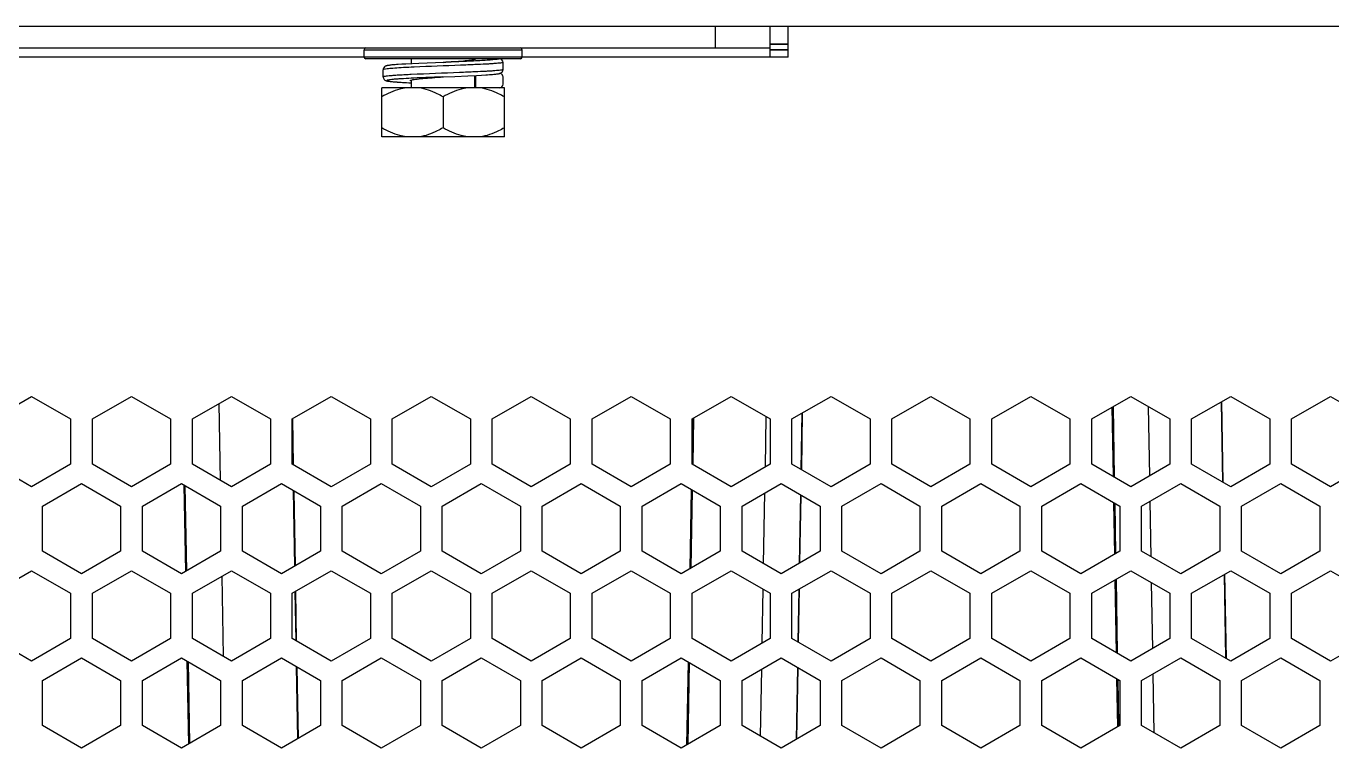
# Model space of a CAD drawing. Header units: millimetres. Extents: x 10297564 to 11610295, y -9287743 to -8409454.
# Drawn here: x 10496429 to 10497871, y -9078512 to -9077718 of the extents above; entities that cross this region are included whole.
import ezdxf

# ---------------------------------------------------------------- set-up
doc = ezdxf.new("R2010")
doc.units = ezdxf.units.MM
doc.header["$LTSCALE"] = 100
doc.layers.add('-0', color=7, linetype='Continuous')

# ---------------------------------------------------------------- blocks, each defined once
blk = doc.blocks.new('인버터 외형도')
at = {"layer": '-0', "linetype": 'Continuous'}
for p, q in [((86344.2, 52854.8), (98084.1, 52854.8)), ((96037.2, 52836.8), (96037.2, 52854.8)), ((96082.4, 52829.2), (96082.4, 52854.8)), ((96097.4, 52829.2), (96097.4, 52854.8)), ((88603, 52836.8), (96082.4, 52836.8)), ((95746, 52829.2), (95746, 52835.3)), ((95746, 52835.3), (95877, 52835.3)), ((95877, 52829.2), (95877, 52835.3)), ((96097.4, 52839.8), (96082.4, 52839.8)), ((96082.4, 52839.8), (96097.4, 52839.8)), ((96097.4, 52835.3), (96082.4, 52835.3)), ((96082.4, 52835.3), (96097.4, 52835.3)), ((95746, 52829.2), (92415.7, 52829.2)), ((95877, 52829.2), (95746, 52829.2)), ((95875.5, 52827.7), (95747.5, 52827.7)), ((95777.2, 52823.2), (95774.3, 52823)), ((95780.6, 52823.4), (95777.2, 52823.2)), ((95791.4, 52823.9), (95780.6, 52823.4)), ((95785.2, 52823.6), (95785.2, 52827.7)), ((95805.2, 52824.5), (95791.4, 52823.9)), ((95811.5, 52824.8), (95805.2, 52824.5)), ((95811.5, 52824.8), (95811.5, 52824.8)), ((95811.5, 52824.8), (95811.5, 52824.8)), ((95837.8, 52827.4), (95837.8, 52827.7)), ((95861.1, 52824.7), (95861.1, 52818.7)), ((96097.4, 52829.2), (95877, 52829.2)), ((95761.9, 52819.3), (95761.8, 52818.8)), ((95761.8, 52818.8), (95761.8, 52818.7)), ((95761.8, 52812.7), (95761.8, 52818.7)), ((95761.8, 52812.7), (95761.8, 52812.6)), ((95787.5, 52820.8), (95785.1, 52820.7)), ((95811.4, 52812.7), (95811.5, 52812.7)), ((95821.1, 52813.2), (95832, 52813.6)), ((95832, 52813.6), (95839.1, 52814)), ((95837.8, 52803.7), (95837.8, 52813.9)), ((95838.5, 52803.7), (95838.5, 52814)), ((95839.1, 52814), (95843.2, 52814.2)), ((95843.2, 52814.2), (95846.8, 52814.4)), ((95861.1, 52812.7), (95861.1, 52806.7)), ((95760.7, 52763), (95760.7, 52803.7)), ((95862.3, 52803.7), (95760.7, 52803.7)), ((95764.6, 52809.5), (95765.4, 52809.3)), ((95777.8, 52808.2), (95781.3, 52808)), ((95781.3, 52808), (95785.2, 52807.8)), ((95785.2, 52803.7), (95785.2, 52810.1)), ((95838, 52803.9), (95837.8, 52804)), ((95862.3, 52763), (95862.3, 52803.7)), ((95811.5, 52796.2), (95811.5, 52770.5)), ((95862.3, 52763), (95760.7, 52763)), ((95438.3, 52529.2), (95470.6, 52547.8)), ((95470.6, 52547.8), (95503, 52529.2)), ((95521.1, 52529.2), (95553.4, 52547.8)), ((95553.4, 52547.8), (95585.8, 52529.2)), ((95603.8, 52529.2), (95636.2, 52547.8)), ((95636.2, 52547.8), (95668.5, 52529.2)), ((95686.6, 52529.2), (95718.9, 52547.8)), ((95718.9, 52547.8), (95751.3, 52529.2)), ((95769.4, 52529.2), (95801.7, 52547.8)), ((95801.7, 52547.8), (95834.1, 52529.2)), ((95852.1, 52529.2), (95884.5, 52547.8)), ((95884.5, 52547.8), (95916.8, 52529.2)), ((95934.9, 52529.2), (95967.3, 52547.8)), ((95967.3, 52547.8), (95999.6, 52529.2)), ((96017.7, 52529.2), (96050, 52547.8)), ((96050, 52547.8), (96082.4, 52529.2)), ((96100.4, 52529.2), (96132.8, 52547.8)), ((96132.8, 52547.8), (96165.2, 52529.2)), ((96183.2, 52529.2), (96215.6, 52547.8)), ((96215.6, 52547.8), (96247.9, 52529.2)), ((96266, 52529.2), (96298.3, 52547.8)), ((96298.3, 52547.8), (96330.7, 52529.2)), ((96348.7, 52529.2), (96381.1, 52547.8)), ((96381.1, 52547.8), (96413.5, 52529.2)), ((96431.5, 52529.2), (96463.9, 52547.8)), ((96455.9, 52543.2), (96457.1, 52477)), ((96457.7, 52476.6), (96456.6, 52543.6)), ((96463.9, 52547.8), (96496.2, 52529.2)), ((96514.3, 52529.2), (96546.6, 52547.8)), ((96546.6, 52547.8), (96579, 52529.2)), ((95627, 52478.4), (95625.9, 52541.9)), ((96108.6, 52533.9), (96107.8, 52487.5)), ((96108.5, 52487.2), (96109.3, 52534.3)), ((96366.7, 52481.4), (96365.7, 52538.9)), ((96366.4, 52539.3), (96367.4, 52481)), ((96396.8, 52482.2), (96395.8, 52539.3)), ((95503, 52529.2), (95503, 52491.8)), ((95521.1, 52491.8), (95521.1, 52529.2)), ((95585.8, 52529.2), (95585.8, 52491.8)), ((95603.8, 52491.8), (95603.8, 52529.2)), ((95668.5, 52529.2), (95668.5, 52491.8)), ((95686.6, 52491.8), (95686.6, 52529.2)), ((95687.7, 52491.2), (95687, 52529.2)), ((95751.3, 52529.2), (95751.3, 52491.8)), ((95769.4, 52491.8), (95769.4, 52529.2)), ((95834.1, 52529.2), (95834.1, 52491.8)), ((95852.1, 52491.8), (95852.1, 52529.2)), ((95916.8, 52529.2), (95916.8, 52491.8)), ((95934.9, 52491.8), (95934.9, 52529.2)), ((95999.6, 52529.2), (95999.6, 52491.8)), ((96017.7, 52491.8), (96017.7, 52529.2)), ((96017.7, 52496.5), (96018.2, 52529.1)), ((96018.9, 52529.9), (96018.3, 52491.8)), ((96078.4, 52489.5), (96079.1, 52531)), ((96082.4, 52529.2), (96082.4, 52491.8)), ((96100.4, 52491.8), (96100.4, 52529.2)), ((96165.2, 52529.2), (96165.2, 52491.8)), ((96183.2, 52491.8), (96183.2, 52529.2)), ((96247.9, 52529.2), (96247.9, 52491.8)), ((96266, 52491.8), (96266, 52529.2)), ((96330.7, 52529.2), (96330.7, 52491.8)), ((96348.7, 52491.8), (96348.7, 52529.2)), ((96413.5, 52529.2), (96413.5, 52491.8)), ((96431.5, 52491.8), (96431.5, 52529.2)), ((96496.2, 52529.2), (96496.2, 52491.8)), ((96514.3, 52491.8), (96514.3, 52529.2)), ((95686.6, 52514.1), (95687, 52491.8)), ((95470.6, 52473.1), (95438.3, 52491.8)), ((95503, 52491.8), (95470.6, 52473.1)), ((95553.4, 52473.1), (95521.1, 52491.8)), ((95585.8, 52491.8), (95553.4, 52473.1)), ((95636.2, 52473.1), (95603.8, 52491.8)), ((95668.5, 52491.8), (95636.2, 52473.1)), ((95718.9, 52473.1), (95686.6, 52491.8)), ((95751.3, 52491.8), (95718.9, 52473.1)), ((95801.7, 52473.1), (95769.4, 52491.8)), ((95834.1, 52491.8), (95801.7, 52473.1)), ((95884.5, 52473.1), (95852.1, 52491.8)), ((95916.8, 52491.8), (95884.5, 52473.1)), ((95967.3, 52473.1), (95934.9, 52491.8)), ((95999.6, 52491.8), (95967.3, 52473.1)), ((96050, 52473.1), (96017.7, 52491.8)), ((96082.4, 52491.8), (96050, 52473.1)), ((96132.8, 52473.1), (96100.4, 52491.8)), ((96165.2, 52491.8), (96132.8, 52473.1)), ((96215.6, 52473.1), (96183.2, 52491.8)), ((96247.9, 52491.8), (96215.6, 52473.1)), ((96298.3, 52473.1), (96266, 52491.8)), ((96330.7, 52491.8), (96298.3, 52473.1)), ((96381.1, 52473.1), (96348.7, 52491.8)), ((96413.5, 52491.8), (96381.1, 52473.1)), ((96463.9, 52473.1), (96431.5, 52491.8)), ((96496.2, 52491.8), (96463.9, 52473.1)), ((96546.6, 52473.1), (96514.3, 52491.8)), ((96579, 52491.8), (96546.6, 52473.1)), ((95479.7, 52456.9), (95512, 52475.6)), ((95512, 52475.6), (95544.4, 52456.9)), ((95562.4, 52456.9), (95594.8, 52475.6)), ((95594.8, 52475.6), (95627.1, 52456.9)), ((95598.3, 52402.9), (95597, 52474.3)), ((95597.7, 52473.9), (95598.9, 52403.3)), ((95645.2, 52456.9), (95677.6, 52475.6)), ((95677.6, 52475.6), (95709.9, 52456.9)), ((95687.4, 52469.9), (95688.5, 52407.2)), ((95689.1, 52407.5), (95688, 52469.5)), ((95728, 52456.9), (95760.3, 52475.6)), ((95760.3, 52475.6), (95792.7, 52456.9)), ((95810.7, 52456.9), (95843.1, 52475.6)), ((95843.1, 52475.6), (95875.5, 52456.9)), ((95893.5, 52456.9), (95925.9, 52475.6)), ((95925.9, 52475.6), (95958.2, 52456.9)), ((95976.3, 52456.9), (96008.6, 52475.6)), ((96008.6, 52475.6), (96041, 52456.9)), ((96016.1, 52405.2), (96017.2, 52470.6)), ((96017.9, 52470.3), (96016.8, 52405.6)), ((96059.1, 52456.9), (96091.4, 52475.6)), ((96077, 52409.2), (96078, 52467.9)), ((96091.4, 52475.6), (96123.8, 52456.9)), ((96107.4, 52466.3), (96106.4, 52409.5)), ((96141.8, 52456.9), (96174.2, 52475.6)), ((96174.2, 52475.6), (96206.5, 52456.9)), ((96224.6, 52456.9), (96257, 52475.6)), ((96257, 52475.6), (96289.3, 52456.9)), ((96307.4, 52456.9), (96339.7, 52475.6)), ((96339.7, 52475.6), (96372.1, 52456.9)), ((96390.1, 52456.9), (96422.5, 52475.6)), ((96422.5, 52475.6), (96454.8, 52456.9)), ((96472.9, 52456.9), (96505.3, 52475.6)), ((96505.3, 52475.6), (96537.6, 52456.9)), ((95479.7, 52419.6), (95479.7, 52456.9)), ((95544.4, 52456.9), (95544.4, 52419.6)), ((95562.4, 52419.6), (95562.4, 52456.9)), ((95627.1, 52456.9), (95627.1, 52419.6)), ((95645.2, 52419.6), (95645.2, 52456.9)), ((95709.9, 52456.9), (95709.9, 52419.6)), ((95728, 52419.6), (95728, 52456.9)), ((95792.7, 52456.9), (95792.7, 52419.6)), ((95810.7, 52419.6), (95810.7, 52456.9)), ((95875.5, 52456.9), (95875.5, 52419.6)), ((95893.5, 52419.6), (95893.5, 52456.9)), ((95958.2, 52456.9), (95958.2, 52419.6)), ((95976.3, 52419.6), (95976.3, 52456.9)), ((96041, 52456.9), (96041, 52419.6)), ((96059.1, 52419.6), (96059.1, 52456.9)), ((96107.1, 52409.9), (96108.1, 52466)), ((96123.8, 52456.9), (96123.8, 52419.6)), ((96141.8, 52419.6), (96141.8, 52456.9)), ((96206.5, 52456.9), (96206.5, 52419.6)), ((96224.6, 52419.6), (96224.6, 52456.9)), ((96289.3, 52456.9), (96289.3, 52419.6)), ((96307.4, 52419.6), (96307.4, 52456.9)), ((96367.8, 52417.1), (96367.1, 52459.8)), ((96367.8, 52459.4), (96368.5, 52417.5)), ((96372.1, 52456.9), (96372.1, 52419.6)), ((96390.1, 52419.6), (96390.1, 52456.9)), ((96398, 52415), (96397.2, 52461)), ((96454.8, 52456.9), (96454.8, 52419.6)), ((96472.9, 52419.6), (96472.9, 52456.9)), ((96537.6, 52456.9), (96537.6, 52419.6)), ((95512, 52400.9), (95479.7, 52419.6)), ((95544.4, 52419.6), (95512, 52400.9)), ((95594.8, 52400.9), (95562.4, 52419.6)), ((95627.1, 52419.6), (95594.8, 52400.9)), ((95677.6, 52400.9), (95645.2, 52419.6)), ((95709.9, 52419.6), (95677.6, 52400.9)), ((95760.3, 52400.9), (95728, 52419.6)), ((95792.7, 52419.6), (95760.3, 52400.9)), ((95843.1, 52400.9), (95810.7, 52419.6)), ((95875.5, 52419.6), (95843.1, 52400.9)), ((95925.9, 52400.9), (95893.5, 52419.6)), ((95958.2, 52419.6), (95925.9, 52400.9)), ((96008.6, 52400.9), (95976.3, 52419.6)), ((96041, 52419.6), (96008.6, 52400.9)), ((96091.4, 52400.9), (96059.1, 52419.6)), ((96123.8, 52419.6), (96091.4, 52400.9)), ((96174.2, 52400.9), (96141.8, 52419.6)), ((96206.5, 52419.6), (96174.2, 52400.9)), ((96257, 52400.9), (96224.6, 52419.6)), ((96289.3, 52419.6), (96257, 52400.9)), ((96339.7, 52400.9), (96307.4, 52419.6)), ((96372.1, 52419.6), (96339.7, 52400.9)), ((96422.5, 52400.9), (96390.1, 52419.6)), ((96454.8, 52419.6), (96422.5, 52400.9)), ((96505.3, 52400.9), (96472.9, 52419.6)), ((96537.6, 52419.6), (96505.3, 52400.9)), ((95438.3, 52384.7), (95470.6, 52403.4)), ((95470.6, 52403.4), (95503, 52384.7)), ((95521.1, 52384.7), (95553.4, 52403.4)), ((95553.4, 52403.4), (95585.8, 52384.7)), ((95603.8, 52384.7), (95636.2, 52403.4)), ((95636.2, 52403.4), (95668.5, 52384.7)), ((95686.6, 52384.7), (95718.9, 52403.4)), ((95718.9, 52403.4), (95751.3, 52384.7)), ((95769.4, 52384.7), (95801.7, 52403.4)), ((95801.7, 52403.4), (95834.1, 52384.7)), ((95852.1, 52384.7), (95884.5, 52403.4)), ((95884.5, 52403.4), (95916.8, 52384.7)), ((95934.9, 52384.7), (95967.3, 52403.4)), ((95967.3, 52403.4), (95999.6, 52384.7)), ((96017.7, 52384.7), (96050, 52403.4)), ((96050, 52403.4), (96082.4, 52384.7)), ((96100.4, 52384.7), (96132.8, 52403.4)), ((96132.8, 52403.4), (96165.2, 52384.7)), ((96183.2, 52384.7), (96215.6, 52403.4)), ((96215.6, 52403.4), (96247.9, 52384.7)), ((96266, 52384.7), (96298.3, 52403.4)), ((96298.3, 52403.4), (96330.7, 52384.7)), ((96348.7, 52384.7), (96381.1, 52403.4)), ((96381.1, 52403.4), (96413.5, 52384.7)), ((96431.5, 52384.7), (96463.9, 52403.4)), ((96463.9, 52403.4), (96496.2, 52384.7)), ((96514.3, 52384.7), (96546.6, 52403.4)), ((96546.6, 52403.4), (96579, 52384.7)), ((95629.6, 52332.5), (95628.4, 52398.9)), ((96369.3, 52335.5), (96368.2, 52395.9)), ((96368.9, 52396.3), (96369.9, 52335.1)), ((96399.3, 52339.1), (96398.3, 52393.4)), ((96458.4, 52400.2), (96459.6, 52331.1)), ((96460.3, 52330.7), (96459.1, 52400.6)), ((95503, 52384.7), (95503, 52347.3)), ((95521.1, 52347.3), (95521.1, 52384.7)), ((95585.8, 52384.7), (95585.8, 52347.3)), ((95603.8, 52347.3), (95603.8, 52384.7)), ((95668.5, 52384.7), (95668.5, 52347.3)), ((95686.6, 52347.3), (95686.6, 52384.7)), ((95688.8, 52386), (95689.5, 52345.6)), ((95690.2, 52345.2), (95689.5, 52386.4)), ((95751.3, 52384.7), (95751.3, 52347.3)), ((95769.4, 52347.3), (95769.4, 52384.7)), ((95834.1, 52384.7), (95834.1, 52347.3)), ((95852.1, 52347.3), (95852.1, 52384.7)), ((95916.8, 52384.7), (95916.8, 52347.3)), ((95934.9, 52347.3), (95934.9, 52384.7)), ((95999.6, 52384.7), (95999.6, 52347.3)), ((96017.7, 52347.3), (96017.7, 52384.7)), ((96075.9, 52343.6), (96076.6, 52388)), ((96082.4, 52384.7), (96082.4, 52347.3)), ((96100.4, 52347.3), (96100.4, 52384.7)), ((96106.1, 52387.9), (96105.3, 52344.5)), ((96106, 52344.1), (96106.7, 52388.3)), ((96165.2, 52384.7), (96165.2, 52347.3)), ((96183.2, 52347.3), (96183.2, 52384.7)), ((96247.9, 52384.7), (96247.9, 52347.3)), ((96266, 52347.3), (96266, 52384.7)), ((96330.7, 52384.7), (96330.7, 52347.3)), ((96348.7, 52347.3), (96348.7, 52384.7)), ((96413.5, 52384.7), (96413.5, 52347.3)), ((96431.5, 52347.3), (96431.5, 52384.7)), ((96496.2, 52384.7), (96496.2, 52347.3)), ((96514.3, 52347.3), (96514.3, 52384.7)), ((95470.6, 52328.6), (95438.3, 52347.3)), ((95503, 52347.3), (95470.6, 52328.6)), ((95553.4, 52328.6), (95521.1, 52347.3)), ((95585.8, 52347.3), (95553.4, 52328.6)), ((95636.2, 52328.6), (95603.8, 52347.3)), ((95668.5, 52347.3), (95636.2, 52328.6)), ((95718.9, 52328.6), (95686.6, 52347.3)), ((95751.3, 52347.3), (95718.9, 52328.6)), ((95801.7, 52328.6), (95769.4, 52347.3)), ((95834.1, 52347.3), (95801.7, 52328.6)), ((95884.5, 52328.6), (95852.1, 52347.3)), ((95916.8, 52347.3), (95884.5, 52328.6)), ((95967.3, 52328.6), (95934.9, 52347.3)), ((95999.6, 52347.3), (95967.3, 52328.6)), ((96050, 52328.6), (96017.7, 52347.3)), ((96082.4, 52347.3), (96050, 52328.6)), ((96132.8, 52328.6), (96100.4, 52347.3)), ((96165.2, 52347.3), (96132.8, 52328.6)), ((96215.6, 52328.6), (96183.2, 52347.3)), ((96247.9, 52347.3), (96215.6, 52328.6)), ((96298.3, 52328.6), (96266, 52347.3)), ((96330.7, 52347.3), (96298.3, 52328.6)), ((96381.1, 52328.6), (96348.7, 52347.3)), ((96413.5, 52347.3), (96381.1, 52328.6)), ((96463.9, 52328.6), (96431.5, 52347.3)), ((96496.2, 52347.3), (96463.9, 52328.6)), ((96546.6, 52328.6), (96514.3, 52347.3)), ((96579, 52347.3), (96546.6, 52328.6)), ((95479.7, 52312.4), (95512, 52331.1)), ((95512, 52331.1), (95544.4, 52312.4)), ((95562.4, 52312.4), (95594.8, 52331.1)), ((95594.8, 52331.1), (95627.1, 52312.4)), ((95600.8, 52259.8), (95599.6, 52328.4)), ((95600.2, 52328), (95601.4, 52260.2)), ((95645.2, 52312.4), (95677.6, 52331.1)), ((95677.6, 52331.1), (95709.9, 52312.4)), ((95728, 52312.4), (95760.3, 52331.1)), ((95760.3, 52331.1), (95792.7, 52312.4)), ((95810.7, 52312.4), (95843.1, 52331.1)), ((95843.1, 52331.1), (95875.5, 52312.4)), ((95893.5, 52312.4), (95925.9, 52331.1)), ((95925.9, 52331.1), (95958.2, 52312.4)), ((95976.3, 52312.4), (96008.6, 52331.1)), ((96008.6, 52331.1), (96041, 52312.4)), ((96013.5, 52259.2), (96014.7, 52327.6)), ((96015.4, 52327.2), (96014.2, 52259.6)), ((96059.1, 52312.4), (96091.4, 52331.1)), ((96091.4, 52331.1), (96123.8, 52312.4)), ((96141.8, 52312.4), (96174.2, 52331.1)), ((96174.2, 52331.1), (96206.5, 52312.4)), ((96224.6, 52312.4), (96257, 52331.1)), ((96257, 52331.1), (96289.3, 52312.4)), ((96307.4, 52312.4), (96339.7, 52331.1)), ((96339.7, 52331.1), (96372.1, 52312.4)), ((96390.1, 52312.4), (96422.5, 52331.1)), ((96422.5, 52331.1), (96454.8, 52312.4)), ((96472.9, 52312.4), (96505.3, 52331.1)), ((96505.3, 52331.1), (96537.6, 52312.4)), ((95689.9, 52324), (95691, 52264.1)), ((95691.6, 52264.5), (95690.6, 52323.6)), ((96074.5, 52266.2), (96075.5, 52321.9)), ((96104.9, 52323.3), (96103.9, 52263.6)), ((96104.6, 52264), (96105.6, 52322.9)), ((96400.5, 52269.1), (96399.7, 52317.9)), ((95479.7, 52275.1), (95479.7, 52312.4)), ((95544.4, 52312.4), (95544.4, 52275.1)), ((95562.4, 52275.1), (95562.4, 52312.4)), ((95627.1, 52312.4), (95627.1, 52275.1)), ((95645.2, 52275.1), (95645.2, 52312.4)), ((95709.9, 52312.4), (95709.9, 52275.1)), ((95728, 52275.1), (95728, 52312.4)), ((95792.7, 52312.4), (95792.7, 52275.1)), ((95810.7, 52275.1), (95810.7, 52312.4)), ((95875.5, 52312.4), (95875.5, 52275.1)), ((95893.5, 52275.1), (95893.5, 52312.4)), ((95958.2, 52312.4), (95958.2, 52275.1)), ((95976.3, 52275.1), (95976.3, 52312.4)), ((96041, 52312.4), (96041, 52275.1)), ((96059.1, 52275.1), (96059.1, 52312.4)), ((96123.8, 52312.4), (96123.8, 52275.1)), ((96141.8, 52275.1), (96141.8, 52312.4)), ((96206.5, 52312.4), (96206.5, 52275.1)), ((96224.6, 52275.1), (96224.6, 52312.4)), ((96289.3, 52312.4), (96289.3, 52275.1)), ((96307.4, 52275.1), (96307.4, 52312.4)), ((96370.3, 52274.1), (96369.6, 52313.9)), ((96370.3, 52313.5), (96371, 52275.1)), ((96372.1, 52312.4), (96372.1, 52275.1)), ((96390.1, 52275.1), (96390.1, 52312.4)), ((96454.8, 52312.4), (96454.8, 52275.1)), ((96472.9, 52275.1), (96472.9, 52312.4)), ((96537.6, 52312.4), (96537.6, 52275.1)), ((95512, 52256.4), (95479.7, 52275.1)), ((95544.4, 52275.1), (95512, 52256.4)), ((95594.8, 52256.4), (95562.4, 52275.1)), ((95627.1, 52275.1), (95594.8, 52256.4)), ((95677.6, 52256.4), (95645.2, 52275.1)), ((95709.9, 52275.1), (95677.6, 52256.4)), ((95760.3, 52256.4), (95728, 52275.1)), ((95792.7, 52275.1), (95760.3, 52256.4)), ((95843.1, 52256.4), (95810.7, 52275.1)), ((95875.5, 52275.1), (95843.1, 52256.4)), ((95925.9, 52256.4), (95893.5, 52275.1)), ((95958.2, 52275.1), (95925.9, 52256.4)), ((96008.6, 52256.4), (95976.3, 52275.1)), ((96041, 52275.1), (96008.6, 52256.4)), ((96091.4, 52256.4), (96059.1, 52275.1)), ((96123.8, 52275.1), (96091.4, 52256.4)), ((96174.2, 52256.4), (96141.8, 52275.1)), ((96206.5, 52275.1), (96174.2, 52256.4)), ((96257, 52256.4), (96224.6, 52275.1)), ((96289.3, 52275.1), (96257, 52256.4)), ((96339.7, 52256.4), (96307.4, 52275.1)), ((96372.1, 52275.1), (96339.7, 52256.4)), ((96422.5, 52256.4), (96390.1, 52275.1)), ((96454.8, 52275.1), (96422.5, 52256.4)), ((96505.3, 52256.4), (96472.9, 52275.1)), ((96537.6, 52275.1), (96505.3, 52256.4))]:
    blk.add_line(p, q, dxfattribs=at)
for points in [[(95761.8, 52812.6), (95762.1, 52811.6), (95762.6, 52810.7), (95763.2, 52810.1), (95763.7, 52809.8), (95764.2, 52809.6), (95764.6, 52809.5)], [(95774.3, 52823), (95773, 52822.9), (95771.8, 52822.8), (95770.7, 52822.7), (95769.8, 52822.6), (95768.9, 52822.6), (95768.1, 52822.5), (95767.4, 52822.4), (95766.8, 52822.3), (95766.2, 52822.2), (95765.7, 52822.1), (95765.2, 52822.1), (95764.8, 52822), (95764.4, 52821.9), (95764, 52821.7), (95763.5, 52821.5), (95762.9, 52821), (95762.3, 52820.3), (95761.9, 52819.3)], [(95811.4, 52812.7), (95811.9, 52812.8), (95821.1, 52813.2)], [(95846.8, 52814.4), (95848.4, 52814.5), (95849.8, 52814.6), (95851.2, 52814.7), (95852.4, 52814.8), (95853.5, 52814.9), (95854.5, 52815), (95855.3, 52815.1), (95856.1, 52815.2), (95856.8, 52815.3), (95857.4, 52815.4), (95857.9, 52815.5), (95858.4, 52815.6)], [(95858.4, 52815.6), (95858.9, 52815.8), (95859.4, 52816), (95859.9, 52816.3)], [(95765.4, 52809.3), (95765.9, 52809.2), (95766.4, 52809.1), (95767, 52809.1), (95767.7, 52809), (95768.4, 52808.9), (95769.2, 52808.8), (95770.2, 52808.7), (95771.2, 52808.6), (95772.3, 52808.6), (95773.5, 52808.5), (95774.8, 52808.4), (95777.8, 52808.2)]]:
    blk.add_lwpolyline(points, dxfattribs=at)
for centre, radius, start, end in [((95747.5, 52835.3), 1.5, 90, 180), ((95875.5, 52835.3), 1.5, 0, 90), ((95747.5, 52829.2), 1.5, 180, 270), ((95858.1, 52824.7), 3.01, 359.9334, 89.9312), ((95875.5, 52829.2), 1.5, 270, 0), ((95761.9, 52818.7), 0.0774, 171.3544, 178.9066), ((95858.1, 52818.7), 3.01, 306.2248, 0.0186), ((95858.1, 52812.7), 3.01, 359.9814, 53.7805), ((95858.1, 52806.7), 3.01, 270.0688, 0.0666)]:
    blk.add_arc(centre, radius, start, end, dxfattribs=at)
for points, knots in [([(95858.1, 52827.7), (95857.9, 52827.6), (95857.5, 52827.5), (95856.6, 52827.3), (95855.4, 52827.2), (95852.9, 52826.9), (95848.9, 52826.6), (95843.2, 52826.2), (95836.3, 52825.9), (95828.6, 52825.5), (95820.2, 52825.2), (95814.5, 52824.9), (95811.5, 52824.8)], [0, 0, 0, 0, 0.010481, 0.029443, 0.056945, 0.09281, 0.188378, 0.312859, 0.461872, 0.630142, 0.811684, 1, 1, 1, 1]), ([(95811.5, 52824.8), (95814.5, 52825), (95820.1, 52825.4), (95827.7, 52826), (95833, 52826.5), (95836.2, 52827), (95837.4, 52827.2), (95837.8, 52827.4)], [0, 0, 0, 0, 0.336028, 0.635075, 0.864534, 0.945104, 1, 1, 1, 1]), ([(95837.8, 52827.4), (95837.9, 52827.4), (95838.2, 52827.5), (95838.4, 52827.6), (95838.5, 52827.7)], [0, 0, 0, 0, 0.343642, 1, 1, 1, 1]), ([(95861.1, 52824.7), (95860.9, 52824.6), (95860.2, 52824.4), (95858.8, 52824.2), (95856.7, 52824), (95854.1, 52823.8), (95850.8, 52823.5), (95845.3, 52823.2), (95840.9, 52823), (95837.8, 52822.9)], [0, 0, 0, 0, 0.030884, 0.090815, 0.1795, 0.295825, 0.438201, 0.604638, 1, 1, 1, 1]), ([(95762.4, 52819), (95762.2, 52819), (95762.1, 52818.9), (95761.8, 52818.8), (95761.8, 52818.7)], [0, 0, 0, 0, 0.673344, 1, 1, 1, 1]), ([(95785.1, 52814.7), (95783.4, 52814.6), (95780.2, 52814.4), (95775.6, 52814.2), (95771.6, 52813.9), (95768.3, 52813.7), (95765.6, 52813.5), (95763.7, 52813.2), (95762.5, 52813), (95762, 52812.9), (95761.8, 52812.7), (95761.8, 52812.7)], [0, 0, 0, 0, 0.217448, 0.413509, 0.585077, 0.729446, 0.844366, 0.928097, 0.979555, 0.993255, 1, 1, 1, 1]), ([(95785.1, 52820.7), (95782.3, 52820.6), (95777.2, 52820.3), (95770.5, 52819.9), (95765.8, 52819.5), (95763.2, 52819.2), (95762.4, 52819)], [0, 0, 0, 0, 0.369392, 0.667656, 0.881024, 1, 1, 1, 1]), ([(95837.8, 52816.9), (95833.6, 52816.7), (95816, 52815.9), (95798.5, 52815.3), (95785.1, 52814.7)], [0, 0, 0, 0, 0.239921, 1, 1, 1, 1]), ([(95785.1, 52810.1), (95785.5, 52810.3), (95786.7, 52810.5), (95789.9, 52811), (95795.2, 52811.5), (95802.8, 52812.1), (95808.5, 52812.5), (95811.4, 52812.7)], [0, 0, 0, 0, 0.053433, 0.133017, 0.361942, 0.662037, 1, 1, 1, 1]), ([(95811.4, 52812.7), (95809.1, 52812.6), (95800.3, 52812.3), (95791.5, 52811.9), (95785.1, 52811.6)], [0, 0, 0, 0, 0.264731, 1, 1, 1, 1]), ([(95837.8, 52822.9), (95833.9, 52822.7), (95817.1, 52822), (95800.3, 52821.4), (95787.5, 52820.8)], [0, 0, 0, 0, 0.238071, 1, 1, 1, 1]), ([(95861.1, 52818.7), (95860.9, 52818.6), (95860.2, 52818.4), (95858.8, 52818.2), (95856.7, 52818), (95854.1, 52817.8), (95850.8, 52817.5), (95845.3, 52817.2), (95840.9, 52817), (95837.8, 52816.9)], [0, 0, 0, 0, 0.030885, 0.090815, 0.1795, 0.295825, 0.4382, 0.604636, 1, 1, 1, 1]), ([(95780.7, 52803.7), (95779, 52803.4), (95772, 52802), (95765.4, 52798.9), (95760.7, 52796.2)], [0, 0, 0, 0, 0.24756, 1, 1, 1, 1]), ([(95785.1, 52811.6), (95782.3, 52811.4), (95778.3, 52811.2), (95773.3, 52810.9), (95770.4, 52810.7), (95768.1, 52810.4), (95766.4, 52810.2), (95765.5, 52810), (95764.9, 52809.8), (95764.8, 52809.7)], [0, 0, 0, 0, 0.414583, 0.58592, 0.729859, 0.844352, 0.927837, 0.979387, 1, 1, 1, 1]), ([(95764.8, 52809.7), (95764.8, 52809.5), (95765.5, 52809.4), (95766.4, 52809.2), (95768.1, 52808.9), (95770.4, 52808.7), (95773.3, 52808.5), (95778.3, 52808.2), (95782.3, 52807.9), (95785.1, 52807.8)], [0, 0, 0, 0, 0.020118, 0.071247, 0.154482, 0.268904, 0.412945, 0.584535, 1, 1, 1, 1]), ([(95784.4, 52809.7), (95784.4, 52809.8), (95784.7, 52810), (95784.9, 52810.1), (95785.1, 52810.1)], [0, 0, 0, 0, 0.334005, 1, 1, 1, 1]), ([(95785.1, 52809.2), (95784.9, 52809.3), (95784.7, 52809.4), (95784.4, 52809.6), (95784.4, 52809.7)], [0, 0, 0, 0, 0.665995, 1, 1, 1, 1]), ([(95811.5, 52796.2), (95809.9, 52797.1), (95803.6, 52800.5), (95796.8, 52802.9), (95791.5, 52803.7)], [0, 0, 0, 0, 0.253702, 1, 1, 1, 1]), ([(95831.5, 52803.7), (95829.8, 52803.4), (95822.8, 52802), (95816.2, 52798.9), (95811.5, 52796.2)], [0, 0, 0, 0, 0.24756, 1, 1, 1, 1]), ([(95838.5, 52803.7), (95838.5, 52803.7), (95838.4, 52803.8), (95838.2, 52803.9), (95838, 52803.9)], [0, 0, 0, 0, 0.174421, 1, 1, 1, 1]), ([(95862.3, 52796.2), (95860.7, 52797.1), (95854.4, 52800.5), (95847.5, 52802.9), (95842.3, 52803.7)], [0, 0, 0, 0, 0.253702, 1, 1, 1, 1]), ([(95780.7, 52763), (95779, 52763.3), (95772, 52764.7), (95765.4, 52767.8), (95760.7, 52770.5)], [0, 0, 0, 0, 0.24756, 1, 1, 1, 1]), ([(95811.5, 52770.5), (95809.9, 52769.6), (95803.6, 52766.2), (95796.8, 52763.8), (95791.5, 52763)], [0, 0, 0, 0, 0.253702, 1, 1, 1, 1]), ([(95831.5, 52763), (95829.8, 52763.3), (95822.8, 52764.7), (95816.2, 52767.8), (95811.5, 52770.5)], [0, 0, 0, 0, 0.24756, 1, 1, 1, 1]), ([(95862.3, 52770.5), (95860.7, 52769.6), (95854.4, 52766.2), (95847.5, 52763.8), (95842.3, 52763)], [0, 0, 0, 0, 0.253702, 1, 1, 1, 1])]:
    blk.add_open_spline(points, degree=3, knots=knots, dxfattribs=at)
blk.add_open_spline([(95859.9, 52815.1), (95859.5, 52815.4), (95859, 52815.6), (95858.5, 52815.7)], degree=3, dxfattribs=at)

msp = doc.modelspace()

# ---------------------------------------------------------------- block references
at = {"xscale": 1.333333333333333, "yscale": 1.333333333333333, "zscale": 1.333333333333333}
msp.add_blockref('인버터 외형도', (10369140.6, -9148191), dxfattribs=at)

doc.saveas('drawing.dxf')
